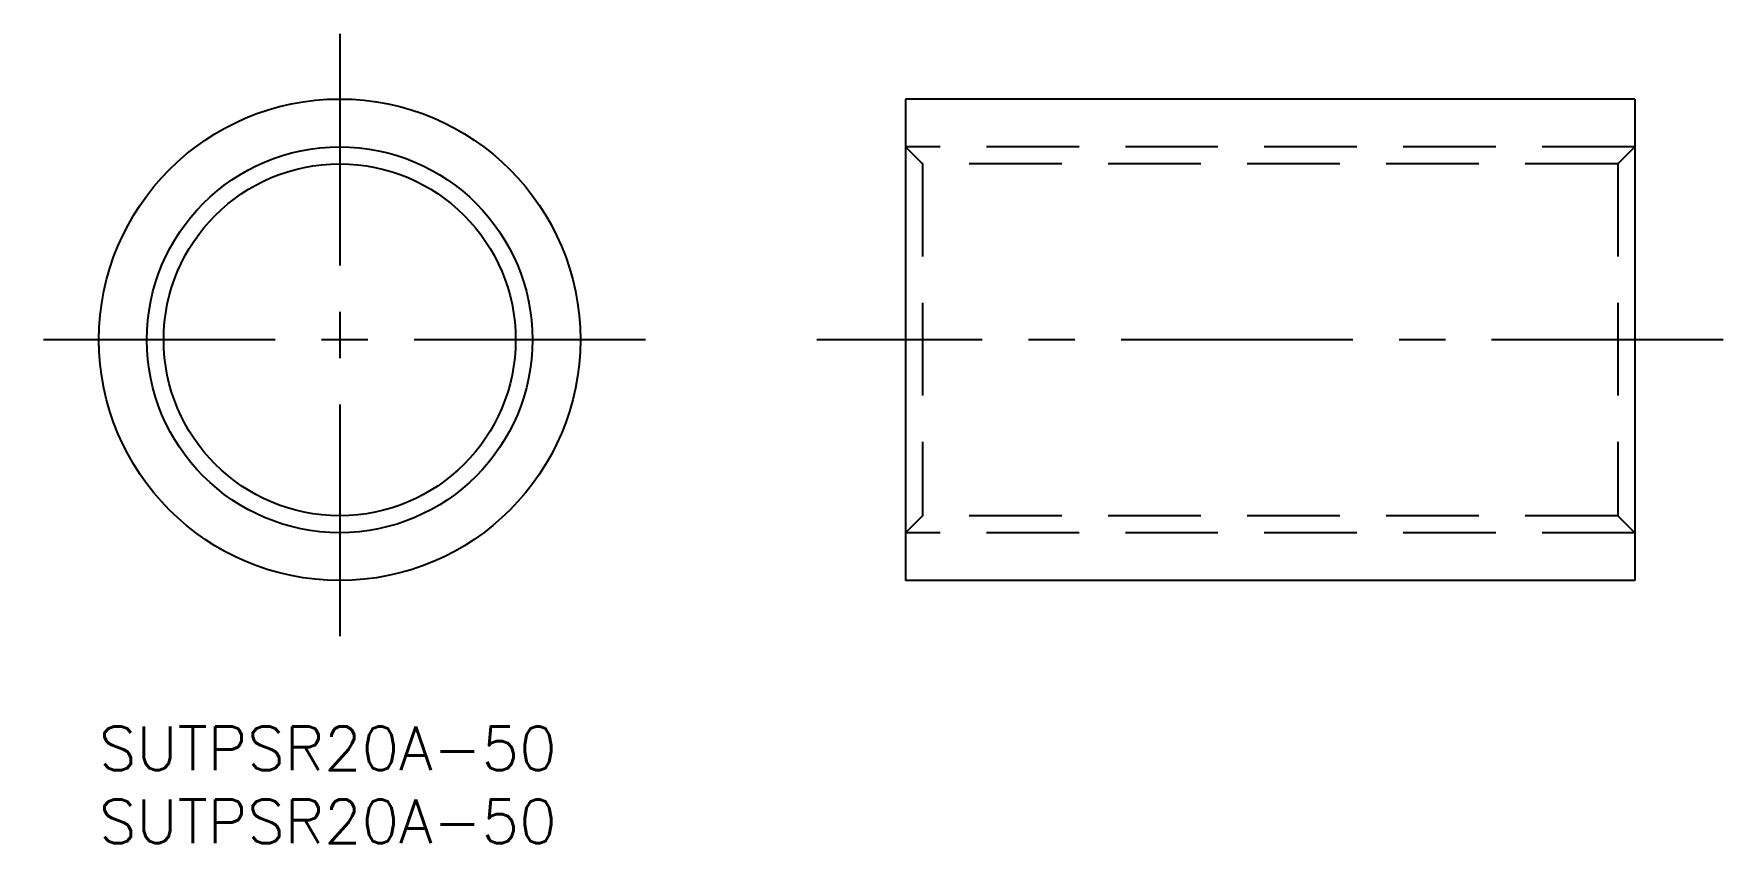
# Model space of a CAD drawing. Extents: x -4 to 111, y -8 to 47.
import ezdxf

# ---------------------------------------------------------------- set-up
doc = ezdxf.new("R2010")
doc.units = 0
doc.header["$LTSCALE"] = 0.5
doc.linetypes.add('CENTER', pattern=[50.8, 31.75, -6.35, 6.35, -6.35])
doc.linetypes.add('DASHED', pattern=[19.05, 12.7, -6.35])
for name, color, linetype in [('MSM_CENTER', 1, 'CENTER'), ('MSM_CONTINUOUS', 7, 'CONTINUOUS'), ('MSM_DASHED', 4, 'DASHED'), ('MSM_NARROW', 5, 'CONTINUOUS'), ('MSM_PART_NUMBER', 7, 'CONTINUOUS')]:
    doc.layers.add(name, color=color, linetype=linetype)
doc.styles.get("Standard").update_dxf_attribs({"font": 'txt.shx', "height": 3, "bigfont": 'bigfont.shx'})

# ---------------------------------------------------------------- blocks, each defined once
blk = doc.blocks.new('*U5')
at = {"layer": 'MSM_PART_NUMBER'}
blk.add_text('SUTPSR20A-50', height=3, dxfattribs=at).set_placement((0, -3))
blk = doc.blocks.new('*U6')
at = {"layer": 'MSM_PART_NUMBER'}
blk.add_text('SUTPSR20A-50', height=3, dxfattribs=at).set_placement((0, -8))

msp = doc.modelspace()

# ---------------------------------------------------------------- linework, layer by layer
at = {"layer": 'MSM_CENTER'}
for p, q in [((16.5, 47.47), (16.5, 5.53)), ((37.47, 26.5), (-4.47, 26.5)), ((111.34, 26.5), (49.21, 26.5))]:
    msp.add_line(p, q, dxfattribs=at)
at = {"layer": 'MSM_CONTINUOUS'}
for p, q in [((105.28, 43), (55.28, 43)), ((55.28, 43), (55.28, 10)), ((105.28, 43), (105.28, 10)), ((105.28, 10), (55.28, 10))]:
    msp.add_line(p, q, dxfattribs=at)
for radius in [16.5, 12.06]:
    msp.add_circle((16.5, 26.5), radius, dxfattribs=at)
at = {"layer": 'MSM_DASHED'}
for p, q in [((105.28, 39.72), (55.28, 39.72)), ((56.44, 38.56), (55.28, 39.72)), ((104.11, 38.56), (105.28, 39.72)), ((104.11, 38.56), (56.44, 38.56)), ((56.44, 38.56), (56.44, 14.44)), ((104.11, 38.56), (104.11, 14.44)), ((56.44, 14.44), (55.28, 13.28)), ((104.11, 14.44), (56.44, 14.44)), ((104.11, 14.44), (105.28, 13.28)), ((105.28, 13.28), (55.28, 13.28))]:
    msp.add_line(p, q, dxfattribs=at)
at = {"layer": 'MSM_NARROW'}
msp.add_circle((16.5, 26.5), 13.22, dxfattribs=at)

# ---------------------------------------------------------------- block references
at = {"layer": 'MSM_CONTINUOUS'}
for name in ['*U5', '*U6']:
    msp.add_blockref(name, (0, 0), dxfattribs=at)

doc.saveas('drawing.dxf')
